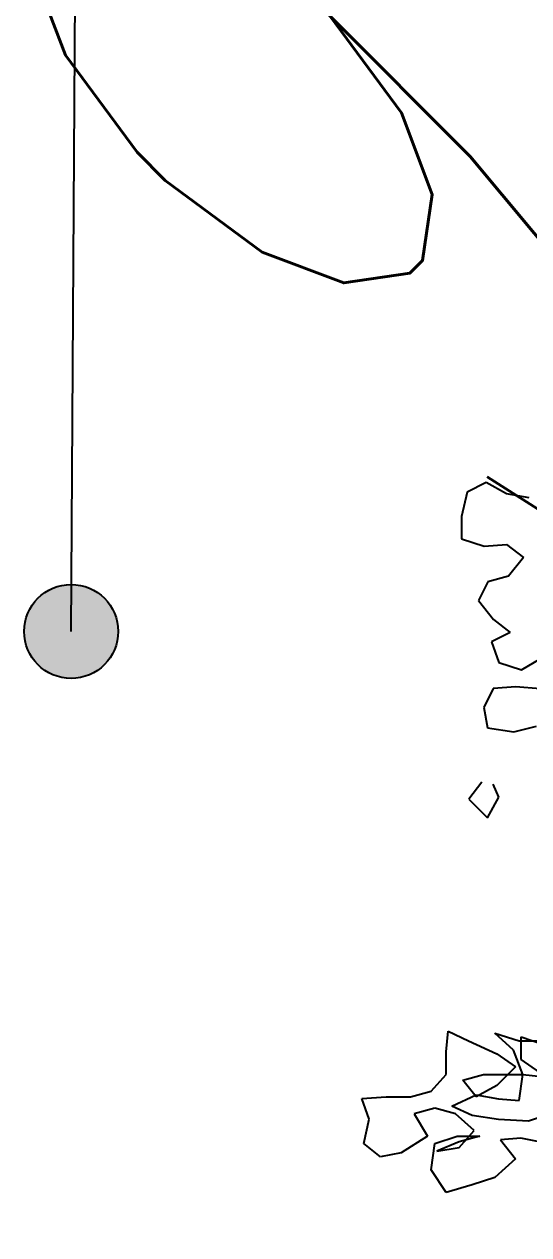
# Model space of a CAD drawing. Header units: millimetres. Extents: x 684983 to 685377, y 990360 to 990509.
# Drawn here: x 685051.154 to 685051.638, y 990444.561 to 990445.721 of the extents above; entities that cross this region are included whole.
import ezdxf

# ---------------------------------------------------------------- set-up
doc = ezdxf.new("R2010")
doc.units = ezdxf.units.MM
doc.layers.add('GRID LEVELS', color=7, linetype='Continuous', lineweight=13)
doc.layers.add('JACK  FRUIT TREE', color=7, linetype='Continuous')
doc.layers.add('SYMBOLS', color=7, linetype='Continuous')
doc.styles.get("Standard").update_dxf_attribs({"font": 'RomanS'})

# ---------------------------------------------------------------- blocks, each defined once
blk = doc.blocks.new('A$C11072AF8')
blk.add_hatch(color=3).paths.add_polyline_path([(0.78274, 0.03, 1), (0.72274, 0.03, 1)])
at = {"color": 3}
blk.add_line((0.75274, 0.03), (0.75779, 0.80816), dxfattribs=at)
blk.add_circle((0.75274, 0.03), 0.03, dxfattribs=at)
blk = doc.blocks.new('A$C0CA14312')
blk.add_blockref('A$C11072AF8', (0, 0))
blk = doc.blocks.new('CCONUT')
at = {"xscale": 0.6000000000000001, "yscale": 0.6000000000000001, "zscale": 0.6000000000000001}
blk.add_blockref('A$C0CA14312', (-0.45164, -0.018), dxfattribs=at)
blk = doc.blocks.new('JT')
at = {"color": 3}
for p, q in [((-0.4666, 2.06981, 157.72663), (-0.47857, 2.06384, 157.72663)), ((-0.45344, 2.06262, 157.72663), (-0.4666, 2.06981, 157.72663)), ((-0.47857, 2.06384, 157.72663), (-0.48217, 2.04829, 157.72663)), ((-0.43909, 2.06021, 157.72663), (-0.45344, 2.06262, 157.72663)), ((-0.48217, 2.04829, 157.72663), (-0.48218, 2.03393, 157.72663)), ((-0.48218, 2.03393, 157.72663), (-0.46783, 2.02913, 157.72663)), ((-0.46783, 2.02913, 157.72663), (-0.45347, 2.03031, 157.72663)), ((-0.45347, 2.03031, 157.72663), (-0.44271, 2.02193, 157.72663)), ((-0.44271, 2.02193, 157.72663), (-0.45229, 2.00997, 157.72663)), ((-0.46546, 2.00639, 157.72663), (-0.47145, 1.99443, 157.72663)), ((-0.45229, 2.00997, 157.72663), (-0.46546, 2.00639, 157.72663)), ((-0.47145, 1.99443, 157.72663), (-0.46189, 1.98246, 157.72663)), ((-0.46189, 1.98246, 157.72663), (-0.45113, 1.97408, 157.72663)), ((-0.45113, 1.97408, 157.72663), (-0.4631, 1.9681, 157.72663)), ((-0.4631, 1.9681, 157.72663), (-0.45833, 1.95494, 157.72663)), ((-0.44397, 1.95014, 157.72663), (-0.432, 1.95731, 157.72663)), ((-0.45833, 1.95494, 157.72663), (-0.44397, 1.95014, 157.72663)), ((-0.46193, 1.93819, 157.72663), (-0.46792, 1.92623, 157.72663)), ((-0.44757, 1.93938, 157.72663), (-0.46193, 1.93819, 157.72663)), ((-0.43202, 1.93817, 157.72663), (-0.44757, 1.93938, 157.72663)), ((-0.46792, 1.92623, 157.72663), (-0.46554, 1.91307, 157.72663)), ((-0.46554, 1.91307, 157.72663), (-0.44879, 1.91066, 157.72663)), ((-0.44879, 1.91066, 157.72663), (-0.43443, 1.91424, 157.72663)), ((-0.46916, 1.87838, 157.72663), (-0.47755, 1.86762, 157.72663)), ((-0.4584, 1.86879, 157.72663), (-0.46199, 1.87717, 157.72663)), ((-0.47755, 1.86762, 157.72663), (-0.4656, 1.85564, 157.72663)), ((-0.4656, 1.85564, 157.72663), (-0.4584, 1.86879, 157.72663)), ((-0.49205, 1.70611, 157.72663), (-0.49085, 1.71927, 157.72663)), ((-0.49085, 1.71927, 157.72663), (-0.47769, 1.71327, 157.72663)), ((-0.44898, 1.70726, 157.72663), (-0.46094, 1.71804, 157.72663)), ((-0.46094, 1.71804, 157.72663), (-0.44539, 1.71324, 157.72663)), ((-0.47769, 1.71327, 157.72663), (-0.45975, 1.70488, 157.72663)), ((-0.44539, 1.71324, 157.72663), (-0.43103, 1.71323, 157.72663)), ((-0.4442, 1.70128, 157.72663), (-0.44419, 1.71564, 157.72663)), ((-0.44419, 1.71564, 157.72663), (-0.42983, 1.71084, 157.72663)), ((-0.49207, 1.69175, 157.72663), (-0.49205, 1.70611, 157.72663)), ((-0.45975, 1.70488, 157.72663), (-0.44779, 1.6965, 157.72663)), ((-0.44301, 1.6917, 157.72663), (-0.44898, 1.70726, 157.72663)), ((-0.44779, 1.6965, 157.72663), (-0.45977, 1.68454, 157.72663)), ((-0.43224, 1.69289, 157.72663), (-0.4442, 1.70128, 157.72663)), ((-0.50165, 1.68099, 157.72663), (-0.49207, 1.69175, 157.72663)), ((-0.4813, 1.68815, 157.72663), (-0.46814, 1.69173, 157.72663)), ((-0.47294, 1.67737, 157.72663), (-0.4813, 1.68815, 157.72663)), ((-0.46814, 1.69173, 157.72663), (-0.44301, 1.6917, 157.72663)), ((-0.44542, 1.67496, 157.72663), (-0.44301, 1.6917, 157.72663)), ((-0.44301, 1.6917, 157.72663), (-0.39755, 1.68688, 157.72663)), ((-0.51481, 1.67741, 157.72663), (-0.50165, 1.68099, 157.72663)), ((-0.4885, 1.67141, 157.72663), (-0.47294, 1.67857, 157.72663)), ((-0.45977, 1.68454, 157.72663), (-0.47294, 1.67737, 157.72663)), ((-0.47294, 1.67857, 157.72663), (-0.45858, 1.67617, 157.72663)), ((-0.54592, 1.67625, 157.72663), (-0.53037, 1.67743, 157.72663)), ((-0.54115, 1.66308, 157.72663), (-0.54592, 1.67625, 157.72663)), ((-0.53037, 1.67743, 157.72663), (-0.51481, 1.67741, 157.72663)), ((-0.47534, 1.66541, 157.72663), (-0.4885, 1.67141, 157.72663)), ((-0.45858, 1.67617, 157.72663), (-0.44542, 1.67496, 157.72663)), ((-0.54475, 1.64753, 157.72663), (-0.54115, 1.66308, 157.72663)), ((-0.49927, 1.67022, 157.72663), (-0.51243, 1.66664, 157.72663)), ((-0.51243, 1.66664, 157.72663), (-0.50407, 1.65228, 157.72663)), ((-0.48611, 1.66662, 157.72663), (-0.49927, 1.67022, 157.72663)), ((-0.47415, 1.65584, 157.72663), (-0.48611, 1.66662, 157.72663)), ((-0.45859, 1.663, 157.72663), (-0.47534, 1.66541, 157.72663)), ((-0.43945, 1.66179, 157.72663), (-0.45859, 1.663, 157.72663)), ((-0.42509, 1.66656, 157.72663), (-0.43945, 1.66179, 157.72663)), ((-0.48373, 1.64508, 157.72663), (-0.47415, 1.65584, 157.72663)), ((-0.53399, 1.63914, 157.72663), (-0.54475, 1.64753, 157.72663)), ((-0.50407, 1.65228, 157.72663), (-0.52083, 1.64153, 157.72663)), ((-0.50169, 1.63074, 157.72663), (-0.49929, 1.64749, 157.72663)), ((-0.49929, 1.64749, 157.72663), (-0.48492, 1.65226, 157.72663)), ((-0.48373, 1.64867, 157.72663), (-0.49809, 1.6427, 157.72663)), ((-0.48492, 1.65226, 157.72663), (-0.47057, 1.65225, 157.72663)), ((-0.47057, 1.65225, 157.72663), (-0.48373, 1.64867, 157.72663)), ((-0.44425, 1.65103, 157.72663), (-0.45741, 1.64984, 157.72663)), ((-0.45741, 1.64984, 157.72663), (-0.44785, 1.63787, 157.72663)), ((-0.42032, 1.64622, 157.72663), (-0.44425, 1.65103, 157.72663)), ((-0.52083, 1.64153, 157.72663), (-0.53399, 1.63914, 157.72663)), ((-0.49809, 1.6427, 157.72663), (-0.48373, 1.64508, 157.72663)), ((-0.44785, 1.63787, 157.72663), (-0.46102, 1.62592, 157.72663)), ((-0.49214, 1.61637, 157.72663), (-0.50169, 1.63074, 157.72663)), ((-0.46102, 1.62592, 157.72663), (-0.47538, 1.62114, 157.72663)), ((-0.47538, 1.62114, 157.72663), (-0.49214, 1.61637, 157.72663))]:
    blk.add_line(p, q, dxfattribs=at)

msp = doc.modelspace()

# ---------------------------------------------------------------- block references
at = {"layer": 'JACK  FRUIT TREE', "xscale": 1.5, "yscale": 1.5, "zscale": 1.5}
msp.add_blockref('JT', (685052.2965, 990442.1769, -137.901), dxfattribs=at)
at = {"layer": 'SYMBOLS', "ltscale": 10, "xscale": 2.5, "yscale": 2.5, "zscale": 2.5}
msp.add_blockref('CCONUT', (685051.199, 990445.139, 98.452), dxfattribs=at)

# ---------------------------------------------------------------- texts
at = {"layer": 'GRID LEVELS', "width": 0.5}
for s, p in [('98.556', (685051.63, 990445.1578, 98.556)), ('98.569', (685051.63, 990443.1578, 98.5688))]:
    msp.add_text(s, height=0.8, rotation=45, dxfattribs=at).set_placement(p)

doc.saveas('drawing.dxf')
